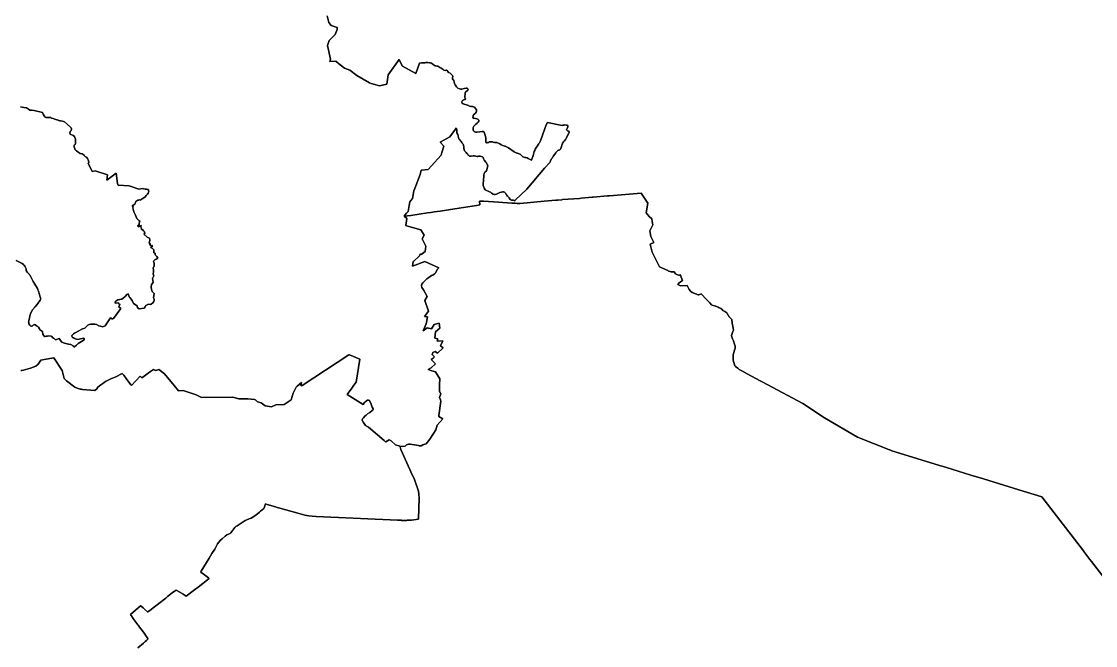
# Model space of a CAD drawing. Header units: inches. Extents: x 130170 to 284068, y 377793 to 804530.
# Drawn here: x 169106 to 184034, y 592796 to 601472 of the extents above; entities that cross this region are included whole.
import ezdxf

# ---------------------------------------------------------------- set-up
doc = ezdxf.new("R2010")
doc.units = ezdxf.units.IN
doc.header["$MEASUREMENT"] = 0
doc.layers.add('muni_il', color=7, linetype='Continuous')

msp = doc.modelspace()

# ---------------------------------------------------------------- linework, layer by layer
at = {"layer": 'muni_il'}
for points in [[(173353, 601550), (173377, 601460), (173410, 601414), (173492, 601390), (173495, 601363), (173468, 601291), (173467, 601289), (173382, 601207), (173361, 601138), (173402, 600947), (173392, 600915), (173473, 600919), (173512, 600889), (173595, 600825), (173634, 600807), (173668, 600793), (173765, 600719), (173944, 600619), (173964, 600608), (174080, 600578), (174185, 600599), (174204, 600731), (174356, 600943), (174399, 600857), (174400, 600857), (174404, 600849), (174586, 600751), (174638, 600891), (174666, 600896), (174670, 600896), (174715, 600897), (174726, 600901), (174756, 600901), (174778, 600899), (174790, 600896), (174803, 600892), (174828, 600872), (174840, 600863), (174854, 600856), (174867, 600854), (174884, 600853), (174896, 600850), (174908, 600840), (174920, 600832), (174932, 600829), (174939, 600821), (174965, 600803), (174978, 600793), (174994, 600789), (175012, 600794), (175026, 600786), (175031, 600777), (175043, 600765), (175062, 600752), (175086, 600730), (175097, 600722), (175100, 600709), (175098, 600693), (175098, 600674), (175106, 600662), (175113, 600658), (175116, 600650), (175118, 600631), (175125, 600611), (175134, 600593), (175153, 600564), (175173, 600546), (175194, 600534), (175212, 600530), (175226, 600532), (175257, 600540), (175285, 600544), (175301, 600545), (175311, 600538), (175313, 600529), (175309, 600519), (175276, 600488), (175273, 600484), (175273, 600482), (175273, 600478), (175271, 600459), (175269, 600437), (175268, 600428), (175266, 600414), (175273, 600405), (175278, 600397), (175278, 600392), (175272, 600388), (175265, 600386), (175252, 600382), (175236, 600372), (175229, 600363), (175226, 600354), (175228, 600344), (175230, 600338), (175247, 600329), (175307, 600311), (175318, 600306), (175326, 600298), (175333, 600294), (175341, 600292), (175348, 600293), (175360, 600292), (175375, 600289), (175390, 600285), (175403, 600279), (175413, 600268), (175423, 600256), (175428, 600242), (175430, 600226), (175427, 600213), (175415, 600199), (175407, 600189), (175387, 600172), (175384, 600160), (175384, 600158), (175382, 600151), (175381, 600147), (175381, 600145), (175381, 600142), (175381, 600138), (175382, 600136), (175383, 600130), (175383, 600129), (175384, 600128), (175387, 600125), (175389, 600123), (175398, 600127), (175417, 600124), (175436, 600118), (175451, 600112), (175465, 600101), (175469, 600094), (175455, 600073), (175440, 600057), (175418, 600038), (175395, 600015), (175388, 600006), (175385, 599996), (175382, 599977), (175382, 599965), (175387, 599954), (175396, 599944), (175405, 599938), (175418, 599933), (175433, 599932), (175477, 599940), (175508, 599944), (175524, 599941), (175538, 599931), (175543, 599920), (175552, 599893), (175559, 599849), (175559, 599811), (175558, 599791), (175563, 599788), (175568, 599787), (175575, 599786), (175578, 599787), (175585, 599788), (175596, 599790), (175610, 599797), (175651, 599797), (175663, 599794), (175681, 599790), (175699, 599788), (175712, 599788), (175753, 599770), (175774, 599758), (175818, 599739), (175829, 599738), (175858, 599727), (175876, 599717), (175953, 599662), (175989, 599642), (175998, 599640), (176009, 599638), (176022, 599632), (176036, 599626), (176047, 599618), (176066, 599600), (176076, 599592), (176089, 599586), (176100, 599582), (176117, 599580), (176133, 599575), (176147, 599569), (176167, 599558), (176186, 599548), (176193, 599544), (176193, 599545), (176216, 599607), (176234, 599666), (176239, 599680), (176248, 599697), (176257, 599712), (176266, 599725), (176269, 599730), (176277, 599744), (176283, 599753), (176291, 599766), (176293, 599769), (176306, 599785), (176319, 599814), (176374, 599971), (176399, 600035), (176415, 600067), (176621, 600026), (176632, 600031), (176633, 600031), (176642, 600032), (176645, 600032), (176649, 600032), (176659, 600033), (176660, 600033), (176676, 600032), (176689, 600030), (176700, 600028), (176701, 600027), (176701, 600027), (176703, 600022), (176702, 600020), (176700, 600011), (176698, 600005), (176697, 599998), (176693, 599992), (176690, 599986), (176685, 599979), (176684, 599977), (176683, 599970), (176682, 599967), (176684, 599960), (176694, 599953), (176710, 599948), (176714, 599947), (176717, 599942), (176718, 599938), (176718, 599937), (176718, 599936), (176718, 599934), (176718, 599933), (176676, 599843), (176672, 599838), (176663, 599826), (176653, 599814), (176651, 599811), (176644, 599803), (176639, 599797), (176626, 599781), (176624, 599778), (176619, 599767), (176616, 599753), (176615, 599749), (176613, 599738), (176612, 599735), (176610, 599730), (176608, 599723), (176605, 599714), (176604, 599712), (176602, 599708), (176599, 599702), (176597, 599697), (176595, 599694), (176590, 599690), (176587, 599688), (176581, 599683), (176570, 599681), (176560, 599679), (176559, 599678), (176552, 599671), (176543, 599661), (176537, 599653), (176533, 599648), (176518, 599627), (176502, 599605), (176498, 599599), (176491, 599588), (176485, 599580), (176481, 599574), (176475, 599564), (176470, 599556), (176466, 599550), (176461, 599539), (176459, 599533), (176457, 599529), (176456, 599519), (176456, 599515), (176377, 599433), (176132, 599140), (175968, 598986), (175961, 598980), (175943, 598987), (175918, 598990), (175899, 598999), (175882, 599022), (175869, 599036), (175865, 599041), (175861, 599045), (175850, 599057), (175844, 599066), (175839, 599082), (175829, 599091), (175819, 599098), (175806, 599102), (175792, 599102), (175777, 599099), (175756, 599093), (175707, 599072), (175691, 599067), (175676, 599067), (175661, 599073), (175639, 599087), (175624, 599098), (175610, 599105), (175552, 599130), (175538, 599156), (175530, 599172), (175527, 599179), (175524, 599195), (175524, 599223), (175526, 599252), (175527, 599269), (175529, 599287), (175530, 599298), (175532, 599323), (175533, 599332), (175534, 599339), (175539, 599358), (175541, 599366), (175548, 599375), (175552, 599382), (175571, 599394), (175588, 599463), (175570, 599508), (175558, 599517), (175540, 599538), (175536, 599542), (175533, 599551), (175527, 599568), (175521, 599582), (175515, 599592), (175480, 599599), (175459, 599599), (175447, 599596), (175438, 599596), (175423, 599600), (175402, 599604), (175392, 599603), (175384, 599603), (175358, 599600), (175347, 599598), (175332, 599599), (175323, 599607), (175316, 599615), (175303, 599631), (175297, 599638), (175285, 599652), (175264, 599676), (175258, 599690), (175255, 599713), (175253, 599726), (175248, 599752), (175243, 599765), (175239, 599770), (175232, 599781), (175226, 599790), (175215, 599804), (175194, 599831), (175187, 599840), (175178, 599858), (175175, 599876), (175174, 599884), (175170, 599903), (175159, 599926), (175158, 599936), (175157, 599939), (175156, 599959), (175154, 599986), (175145, 599988), (175138, 599977), (175060, 599870), (174923, 599792), (174974, 599737), (174948, 599649), (174937, 599613), (174757, 599415), (174659, 599404), (174646, 599347), (174565, 599129), (174564, 599128), (174564, 599127), (174561, 599120), (174561, 599118), (174541, 599009), (174518, 598983), (174503, 598967), (174494, 598915), (174479, 598832), (174457, 598806), (174425, 598765), (174461, 598735), (174450, 598635), (174456, 598633), (174657, 598574), (174703, 598500), (174675, 598450), (174725, 598350), (174719, 598276), (174660, 598231), (174650, 598241), (174633, 598209), (174556, 598136), (174550, 598135), (174543, 598068), (174712, 598135), (174907, 598046), (174886, 598028), (174869, 597995), (174863, 597981), (174855, 597972), (174849, 597966), (174841, 597959), (174824, 597945), (174818, 597943), (174803, 597941), (174769, 597915), (174738, 597893), (174727, 597881), (174712, 597867), (174697, 597853), (174684, 597839), (174671, 597822), (174666, 597808), (174665, 597800), (174665, 597793), (174671, 597775), (174693, 597739), (174745, 597650), (174711, 597594), (174764, 597444), (174708, 597371), (174748, 597367), (174729, 597268), (174691, 597171), (174745, 597213), (174806, 597201), (174841, 597261), (174913, 597279), (174920, 597207), (174862, 597157), (174851, 597068), (174892, 597058), (174885, 597026), (174963, 597032), (174931, 596964), (174968, 596933), (174887, 596860), (174855, 596884), (174823, 596870), (174814, 596843), (174848, 596809), (174826, 596790), (174802, 596774), (174862, 596711), (174801, 596655), (174759, 596635), (174809, 596617), (174860, 596602), (174922, 596506), (174918, 596426), (174918, 596330), (174934, 596296), (174917, 596246), (174929, 596213), (174936, 596192), (174907, 595995), (174907, 595994), (174906, 595994), (174907, 595993), (174907, 595981), (174907, 595980), (174960, 595947), (174883, 595861), (174863, 595797), (174782, 595666), (174729, 595600), (174714, 595594), (174685, 595584), (174663, 595573), (174649, 595573), (174638, 595573), (174633, 595574), (174622, 595578), (174597, 595581), (174508, 595594), (174487, 595597), (174459, 595587), (174450, 595579), (174437, 595568), (174396, 595562), (174366, 595569), (174304, 595587), (174244, 595642), (174218, 595655), (174169, 595626), (174161, 595632), (174145, 595645), (173928, 595833), (173888, 595855), (173879, 595868), (173870, 595882), (173856, 595901), (173849, 595915), (173843, 595926), (173843, 595934), (173845, 595942), (173847, 595947), (173859, 595963), (173879, 595983), (173895, 595998), (173916, 596015), (173949, 596038), (173981, 596063), (173988, 596070), (173992, 596078), (173993, 596088), (173982, 596108), (173964, 596151), (173942, 596203), (173928, 596206), (173914, 596205), (173899, 596197), (173867, 596172), (173854, 596149), (173634, 596285), (173697, 596374), (173727, 596414), (173759, 596458), (173808, 596776), (173667, 596836), (173657, 596837), (173008, 596412), (173000, 596407), (172999, 596407), (172991, 596410), (172989, 596411), (172999, 596453), (172936, 596401), (172925, 596390), (172921, 596380), (172883, 596305), (172853, 596212), (172812, 596184), (172756, 596149), (172641, 596141), (172580, 596114), (172494, 596129), (172436, 596168), (172387, 596185), (172365, 596207), (172344, 596215), (172251, 596225), (172128, 596226), (172043, 596248), (171610, 596244), (171532, 596283), (171354, 596344), (171288, 596337), (171230, 596410), (171092, 596572), (171013, 596632), (170985, 596624), (170968, 596621), (170940, 596633), (170901, 596605), (170867, 596583), (170810, 596541), (170777, 596520), (170757, 596539), (170637, 596409), (170627, 596422), (170562, 596507), (170528, 596553), (170507, 596579), (170406, 596529), (170359, 596508), (170273, 596465), (170237, 596438), (170223, 596432), (170207, 596421), (170185, 596404), (170169, 596386), (170151, 596367), (170125, 596341), (169954, 596356), (169938, 596359), (169920, 596360), (169879, 596376), (169846, 596387), (169733, 596478), (169729, 596482), (169701, 596509), (169671, 596620), (169557, 596794), (169420, 596775), (169376, 596762), (169338, 596707), (169303, 596681), (169230, 596652), (169132, 596626), (169109, 596621), (169099, 596618)], [(184482, 593312), (183980, 593964), (183957, 593994), (183874, 594101), (183866, 594111), (183286, 594864), (182967, 594961), (182478, 595112), (182301, 595166), (182038, 595247), (181904, 595288), (181878, 595296), (181853, 595303), (181201, 595504), (181184, 595511), (181174, 595515), (181173, 595515), (181173, 595516), (180724, 595694), (180265, 595964), (179968, 596159), (179401, 596462), (179371, 596478), (179193, 596573), (179117, 596613), (179081, 596632), (179063, 596651), (179063, 596653), (179032, 596676), (179023, 596686), (178999, 596764), (178998, 596783), (178997, 596816), (178999, 596836), (179017, 596903), (179022, 596915), (179024, 596928), (179025, 596936), (179025, 596946), (179025, 596959), (179023, 596974), (179018, 596986), (179001, 597031), (178990, 597060), (178975, 597100), (178975, 597108), (178978, 597118), (178984, 597136), (178994, 597161), (179002, 597182), (178996, 597210), (178986, 597278), (178977, 597329), (178975, 597334), (178962, 597349), (178955, 597354), (178947, 597361), (178939, 597371), (178932, 597384), (178926, 597396), (178919, 597406), (178914, 597414), (178909, 597421), (178881, 597439), (178864, 597448), (178856, 597456), (178843, 597467), (178838, 597471), (178826, 597481), (178818, 597486), (178804, 597493), (178790, 597500), (178767, 597510), (178757, 597513), (178754, 597515), (178738, 597517), (178705, 597529), (178697, 597534), (178672, 597560), (178636, 597598), (178632, 597602), (178610, 597625), (178572, 597665), (178571, 597666), (178553, 597686), (178519, 597672), (178513, 597670), (178426, 597706), (178403, 597721), (178385, 597747), (178360, 597803), (178264, 597797), (178231, 597814), (178241, 597835), (178267, 597853), (178293, 597870), (178283, 597893), (178263, 597954), (178245, 597941), (178195, 597964), (178176, 597991), (178158, 597993), (178132, 597992), (178124, 597994), (178101, 598002), (178090, 598008), (178014, 598042), (178014, 598042), (177976, 598059), (177870, 598265), (177846, 598376), (177895, 598401), (177855, 598485), (177838, 598563), (177880, 598646), (177873, 598692), (177868, 598730), (177831, 598760), (177788, 598814), (177812, 598947), (177720, 599085), (177279, 599049), (177249, 599047), (177054, 599031), (177037, 599029), (176883, 599015), (176864, 599013), (176627, 598995), (176616, 598994), (176561, 598989), (176533, 598987), (176373, 598972), (176038, 598943), (176031, 598942), (176029, 598942), (176006, 598941), (175997, 598940), (175966, 598946), (175922, 598948), (175736, 598960), (175528, 598973), (175510, 598974), (175474, 598976), (175476, 598925), (175430, 598913), (175130, 598868), (174923, 598836), (174841, 598824), (174797, 598818), (174751, 598811), (174519, 598777), (174425, 598765), (174457, 598806), (174479, 598832), (174494, 598915), (174503, 598967), (174518, 598983), (174541, 599009), (174561, 599118), (174561, 599120), (174564, 599127), (174564, 599128), (174565, 599129), (174646, 599347), (174659, 599404), (174757, 599415), (174937, 599613), (174948, 599649), (174974, 599737), (174923, 599792), (175060, 599870), (175138, 599977), (175145, 599988), (175154, 599986), (175156, 599959), (175157, 599939), (175158, 599936), (175159, 599926), (175170, 599903), (175174, 599884), (175175, 599876), (175178, 599858), (175187, 599840), (175194, 599831), (175215, 599804), (175226, 599790), (175232, 599781), (175239, 599770), (175243, 599765), (175248, 599752), (175253, 599726), (175255, 599713), (175258, 599690), (175264, 599676), (175285, 599652), (175297, 599638), (175303, 599631), (175316, 599615), (175323, 599607), (175332, 599599), (175347, 599598), (175358, 599600), (175384, 599603), (175392, 599603), (175402, 599604), (175423, 599600), (175438, 599596), (175447, 599596), (175459, 599599), (175480, 599599), (175515, 599592), (175521, 599582), (175527, 599568), (175533, 599551), (175536, 599542), (175540, 599538), (175558, 599517), (175570, 599508), (175588, 599463), (175571, 599394), (175552, 599382), (175548, 599375), (175541, 599366), (175539, 599358), (175534, 599339), (175533, 599332), (175532, 599323), (175530, 599298), (175529, 599287), (175527, 599269), (175526, 599252), (175524, 599223), (175524, 599195), (175527, 599179), (175530, 599172), (175538, 599156), (175552, 599130), (175610, 599105), (175624, 599098), (175639, 599087), (175661, 599073), (175676, 599067), (175691, 599067), (175707, 599072), (175756, 599093), (175777, 599099), (175792, 599102), (175806, 599102), (175819, 599098), (175829, 599091), (175839, 599082), (175844, 599066), (175850, 599057), (175861, 599045), (175865, 599041), (175869, 599036), (175882, 599022), (175899, 598999), (175918, 598990), (175943, 598987), (175961, 598980), (175968, 598986), (176132, 599140), (176377, 599433), (176456, 599515), (176456, 599519), (176457, 599529), (176459, 599533), (176461, 599539), (176466, 599550), (176470, 599556), (176475, 599564), (176481, 599574), (176485, 599580), (176491, 599588), (176498, 599599), (176502, 599605), (176518, 599627), (176533, 599648), (176537, 599653), (176543, 599661), (176552, 599671), (176559, 599678), (176560, 599679), (176570, 599681), (176581, 599683), (176587, 599688), (176590, 599690), (176595, 599694), (176597, 599697), (176599, 599702), (176602, 599708), (176604, 599712), (176605, 599714), (176608, 599723), (176610, 599730), (176612, 599735), (176613, 599738), (176615, 599749), (176616, 599753), (176619, 599767), (176624, 599778), (176626, 599781), (176639, 599797), (176644, 599803), (176651, 599811), (176653, 599814), (176663, 599826), (176672, 599838), (176676, 599843), (176718, 599933), (176718, 599934), (176718, 599936), (176718, 599937), (176718, 599938), (176717, 599942), (176714, 599947), (176710, 599948), (176694, 599953), (176684, 599960), (176682, 599967), (176683, 599970), (176684, 599977), (176685, 599979), (176690, 599986), (176693, 599992), (176697, 599998), (176698, 600005), (176700, 600011), (176702, 600020), (176703, 600022), (176701, 600027), (176701, 600027), (176700, 600028), (176689, 600030), (176676, 600032), (176660, 600033), (176659, 600033), (176649, 600032), (176645, 600032), (176642, 600032), (176633, 600031), (176632, 600031), (176621, 600026), (176415, 600067), (176399, 600035), (176374, 599971), (176319, 599814), (176306, 599785), (176293, 599769), (176291, 599766), (176283, 599753), (176277, 599744), (176269, 599730), (176266, 599725), (176257, 599712), (176248, 599697), (176239, 599680), (176234, 599666), (176216, 599607), (176193, 599545), (176193, 599544), (176186, 599548), (176167, 599558), (176147, 599569), (176133, 599575), (176117, 599580), (176100, 599582), (176089, 599586), (176076, 599592), (176066, 599600), (176047, 599618), (176036, 599626), (176022, 599632), (176009, 599638), (175998, 599640), (175989, 599642), (175953, 599662), (175876, 599717), (175858, 599727), (175829, 599738), (175818, 599739), (175774, 599758), (175753, 599770), (175712, 599788), (175699, 599788), (175681, 599790), (175663, 599794), (175651, 599797), (175610, 599797), (175596, 599790), (175585, 599788), (175578, 599787), (175575, 599786), (175568, 599787), (175563, 599788), (175558, 599791), (175559, 599811), (175559, 599849), (175552, 599893), (175543, 599920), (175538, 599931), (175524, 599941), (175508, 599944), (175477, 599940), (175433, 599932), (175418, 599933), (175405, 599938), (175396, 599944), (175387, 599954), (175382, 599965), (175382, 599977), (175385, 599996), (175388, 600006), (175395, 600015), (175418, 600038), (175440, 600057), (175455, 600073), (175469, 600094), (175465, 600101), (175451, 600112), (175436, 600118), (175417, 600124), (175398, 600127), (175389, 600123), (175387, 600125), (175384, 600128), (175383, 600129), (175383, 600130), (175382, 600136), (175381, 600138), (175381, 600142), (175381, 600145), (175381, 600147), (175382, 600151), (175384, 600158), (175384, 600160), (175387, 600172), (175407, 600189), (175415, 600199), (175427, 600213), (175430, 600226), (175428, 600242), (175423, 600256), (175413, 600268), (175403, 600279), (175390, 600285), (175375, 600289), (175360, 600292), (175348, 600293), (175341, 600292), (175333, 600294), (175326, 600298), (175318, 600306), (175307, 600311), (175247, 600329), (175230, 600338), (175228, 600344), (175226, 600354), (175229, 600363), (175236, 600372), (175252, 600382), (175265, 600386), (175272, 600388), (175278, 600392), (175278, 600397), (175273, 600405), (175266, 600414), (175268, 600428), (175269, 600437), (175271, 600459), (175273, 600478), (175273, 600482), (175273, 600484), (175276, 600488), (175309, 600519), (175313, 600529), (175311, 600538), (175301, 600545), (175285, 600544), (175257, 600540), (175226, 600532), (175212, 600530), (175194, 600534), (175173, 600546), (175153, 600564), (175134, 600593), (175125, 600611), (175118, 600631), (175116, 600650), (175113, 600658), (175106, 600662), (175098, 600674), (175098, 600693), (175100, 600709), (175097, 600722), (175086, 600730), (175062, 600752), (175043, 600765), (175031, 600777), (175026, 600786), (175012, 600794), (174994, 600789), (174978, 600793), (174965, 600803), (174939, 600821), (174932, 600829), (174920, 600832), (174908, 600840), (174896, 600850), (174884, 600853), (174867, 600854), (174854, 600856), (174840, 600863), (174828, 600872), (174803, 600892), (174790, 600896), (174778, 600899), (174756, 600901), (174726, 600901), (174715, 600897), (174670, 600896), (174666, 600896), (174638, 600891), (174586, 600751), (174404, 600849), (174400, 600857), (174399, 600857), (174356, 600943), (174204, 600731), (174185, 600599), (174080, 600578), (173964, 600608), (173944, 600619), (173765, 600719), (173668, 600793), (173634, 600807), (173595, 600825), (173512, 600889), (173473, 600919), (173392, 600915), (173402, 600947), (173361, 601138), (173382, 601207), (173467, 601289), (173468, 601291), (173495, 601363), (173492, 601390), (173410, 601414), (173377, 601460), (173353, 601550)], [(169094, 600287), (169114, 600283), (169139, 600276), (169174, 600271), (169202, 600252), (169224, 600237), (169243, 600237), (169282, 600236), (169396, 600206), (169401, 600195), (169408, 600182), (169422, 600159), (169431, 600145), (169437, 600142), (169444, 600138), (169462, 600137), (169470, 600136), (169491, 600138), (169513, 600135), (169525, 600130), (169544, 600122), (169568, 600113), (169597, 600105), (169601, 600103), (169640, 600093), (169647, 600091), (169675, 600085), (169704, 600076), (169783, 600007), (169796, 599994), (169800, 599981), (169801, 599972), (169798, 599962), (169794, 599956), (169789, 599949), (169784, 599941), (169783, 599938), (169777, 599925), (169778, 599914), (169783, 599904), (169825, 599886), (169842, 599875), (169849, 599860), (169855, 599835), (169858, 599794), (169856, 599773), (169852, 599764), (169843, 599756), (169836, 599750), (169835, 599743), (169845, 599703), (169853, 599687), (169855, 599686), (169872, 599672), (169893, 599655), (169922, 599639), (169947, 599630), (169964, 599621), (169976, 599612), (169983, 599604), (169992, 599595), (170009, 599584), (170023, 599567), (170032, 599549), (170042, 599516), (170043, 599505), (170031, 599502), (170088, 599386), (170130, 599398), (170303, 599339), (170294, 599267), (170422, 599363), (170441, 599219), (170449, 599196), (170603, 599186), (170736, 599141), (170790, 599151), (170802, 599145), (170826, 599142), (170830, 599142), (170843, 599142), (170856, 599137), (170869, 599134), (170873, 599124), (170874, 599104), (170868, 599083), (170859, 599070), (170841, 599055), (170824, 599036), (170808, 599021), (170783, 599006), (170757, 598989), (170748, 598997), (170739, 598989), (170725, 598990), (170696, 598969), (170683, 598934), (170645, 598911), (170660, 598900), (170652, 598883), (170667, 598825), (170676, 598807), (170690, 598780), (170700, 598757), (170709, 598732), (170727, 598716), (170739, 598704), (170749, 598696), (170747, 598683), (170743, 598666), (170743, 598654), (170742, 598646), (170720, 598632), (170731, 598616), (170767, 598638), (170766, 598621), (170767, 598603), (170772, 598589), (170774, 598580), (170794, 598576), (170804, 598562), (170816, 598547), (170818, 598525), (170808, 598516), (170853, 598473), (170884, 598458), (170892, 598432), (170880, 598392), (170900, 598383), (170886, 598372), (170914, 598355), (170923, 598358), (170928, 598348), (170904, 598336), (170909, 598327), (170923, 598320), (170931, 598311), (170946, 598296), (170947, 598254), (170966, 598251), (170963, 598229), (170989, 598206), (171001, 598181), (170977, 598168), (170958, 598158), (170946, 598145), (170942, 598133), (170948, 598112), (170952, 598073), (170937, 598043), (170935, 598035), (170940, 598023), (170939, 597998), (170935, 597959), (170944, 597934), (170929, 597900), (170936, 597841), (170913, 597815), (170907, 597787), (170907, 597773), (170911, 597752), (170916, 597734), (170922, 597720), (170931, 597709), (170949, 597692), (170942, 597632), (170944, 597621), (170948, 597610), (170948, 597597), (170945, 597579), (170931, 597559), (170906, 597543), (170903, 597541), (170895, 597537), (170894, 597536), (170870, 597544), (170832, 597522), (170823, 597506), (170809, 597488), (170743, 597479), (170719, 597491), (170713, 597520), (170663, 597551), (170642, 597594), (170612, 597633), (170604, 597646), (170597, 597659), (170589, 597684), (170568, 597677), (170553, 597654), (170543, 597642), (170499, 597613), (170472, 597607), (170445, 597600), (170419, 597582), (170409, 597576), (170410, 597558), (170452, 597562), (170459, 597547), (170473, 597537), (170459, 597507), (170486, 597482), (170383, 597341), (170374, 597338), (170366, 597339), (170344, 597351), (170267, 597242), (170237, 597229), (170202, 597236), (170182, 597239), (170147, 597257), (170125, 597263), (170113, 597263), (170102, 597262), (170068, 597266), (170045, 597257), (170028, 597250), (169988, 597210), (169955, 597200), (169944, 597193), (169910, 597175), (169842, 597137), (169829, 597130), (169806, 597107), (169804, 597099), (169806, 597097), (169810, 597090), (169816, 597079), (169826, 597074), (169830, 597072), (169844, 597065), (169869, 597056), (169896, 597053), (169907, 597056), (169966, 597071), (169976, 597065), (169978, 597060), (169979, 597048), (169975, 597044), (169941, 597021), (169894, 596994), (169871, 596971), (169844, 596951), (169837, 596951), (169826, 596959), (169822, 596965), (169792, 596979), (169760, 596988), (169705, 596999), (169665, 597015), (169648, 597038), (169630, 597064), (169579, 597048), (169554, 597067), (169550, 597069), (169537, 597080), (169529, 597094), (169520, 597098), (169487, 597101), (169469, 597099), (169456, 597097), (169447, 597095), (169437, 597093), (169427, 597093), (169420, 597098), (169404, 597123), (169398, 597162), (169368, 597181), (169363, 597184), (169356, 597201), (169341, 597221), (169332, 597230), (169313, 597241), (169296, 597254), (169287, 597258), (169276, 597256), (169268, 597249), (169258, 597243), (169252, 597237), (169247, 597234), (169241, 597232), (169236, 597235), (169231, 597240), (169222, 597249), (169210, 597268), (169206, 597286), (169204, 597293), (169207, 597308), (169217, 597350), (169221, 597370), (169223, 597379), (169234, 597422), (169260, 597465), (169296, 597506), (169320, 597533), (169334, 597550), (169365, 597599), (169375, 597616), (169370, 597627), (169355, 597670), (169354, 597677), (169342, 597722), (169334, 597740), (169331, 597747), (169327, 597759), (169290, 597819), (169270, 597856), (169251, 597894), (169227, 597942), (169219, 597952), (169214, 597958), (169187, 597986), (169173, 598011), (169169, 598031), (169163, 598052), (169154, 598072), (169143, 598085), (169134, 598092), (169117, 598107), (169030, 598149)], [(169030, 598149), (169117, 598107), (169134, 598092), (169143, 598085), (169154, 598072), (169163, 598052), (169169, 598031), (169173, 598011), (169187, 597986), (169214, 597958), (169219, 597952), (169227, 597942), (169251, 597894), (169270, 597856), (169290, 597819), (169327, 597759), (169331, 597747), (169334, 597740), (169342, 597722), (169354, 597677), (169355, 597670), (169370, 597627), (169375, 597616), (169365, 597599), (169334, 597550), (169320, 597533), (169296, 597506), (169260, 597465), (169234, 597422), (169223, 597379), (169221, 597370), (169217, 597350), (169207, 597308), (169204, 597293), (169206, 597286), (169210, 597268), (169222, 597249), (169231, 597240), (169236, 597235), (169241, 597232), (169247, 597234), (169252, 597237), (169258, 597243), (169268, 597249), (169276, 597256), (169287, 597258), (169296, 597254), (169313, 597241), (169332, 597230), (169341, 597221), (169356, 597201), (169363, 597184), (169368, 597181), (169398, 597162), (169404, 597123), (169420, 597098), (169427, 597093), (169437, 597093), (169447, 597095), (169456, 597097), (169469, 597099), (169487, 597101), (169520, 597098), (169529, 597094), (169537, 597080), (169550, 597069), (169554, 597067), (169579, 597048), (169630, 597064), (169648, 597038), (169665, 597015), (169705, 596999), (169760, 596988), (169792, 596979), (169822, 596965), (169826, 596959), (169837, 596951), (169844, 596951), (169871, 596971), (169894, 596994), (169941, 597021), (169975, 597044), (169979, 597048), (169978, 597060), (169976, 597065), (169966, 597071), (169907, 597056), (169896, 597053), (169869, 597056), (169844, 597065), (169830, 597072), (169826, 597074), (169816, 597079), (169810, 597090), (169806, 597097), (169804, 597099), (169806, 597107), (169829, 597130), (169842, 597137), (169910, 597175), (169944, 597193), (169955, 597200), (169988, 597210), (170028, 597250), (170045, 597257), (170068, 597266), (170102, 597262), (170113, 597263), (170125, 597263), (170147, 597257), (170182, 597239), (170202, 597236), (170237, 597229), (170267, 597242), (170344, 597351), (170366, 597339), (170374, 597338), (170383, 597341), (170486, 597482), (170459, 597507), (170473, 597537), (170459, 597547), (170452, 597562), (170410, 597558), (170409, 597576), (170419, 597582), (170445, 597600), (170472, 597607), (170499, 597613), (170543, 597642), (170553, 597654), (170568, 597677), (170589, 597684), (170597, 597659), (170604, 597646), (170612, 597633), (170642, 597594), (170663, 597551), (170713, 597520), (170719, 597491), (170743, 597479), (170809, 597488), (170823, 597506), (170832, 597522), (170870, 597544), (170894, 597536), (170895, 597537), (170903, 597541), (170906, 597543), (170931, 597559), (170945, 597579), (170948, 597597), (170948, 597610), (170944, 597621), (170942, 597632), (170949, 597692), (170931, 597709), (170922, 597720), (170916, 597734), (170911, 597752), (170907, 597773), (170907, 597787), (170913, 597815), (170936, 597841), (170929, 597900), (170944, 597934), (170935, 597959), (170939, 597998), (170940, 598023), (170935, 598035), (170937, 598043), (170952, 598073), (170948, 598112), (170942, 598133), (170946, 598145), (170958, 598158), (170977, 598168), (171001, 598181), (170989, 598206), (170963, 598229), (170966, 598251), (170947, 598254), (170946, 598296), (170931, 598311), (170923, 598320), (170909, 598327), (170904, 598336), (170928, 598348), (170923, 598358), (170914, 598355), (170886, 598372), (170900, 598383), (170880, 598392), (170892, 598432), (170884, 598458), (170853, 598473), (170808, 598516), (170818, 598525), (170816, 598547), (170804, 598562), (170794, 598576), (170774, 598580), (170772, 598589), (170767, 598603), (170766, 598621), (170767, 598638), (170731, 598616), (170720, 598632), (170742, 598646), (170743, 598654), (170743, 598666), (170747, 598683), (170749, 598696), (170739, 598704), (170727, 598716), (170709, 598732), (170700, 598757), (170690, 598780), (170676, 598807), (170667, 598825), (170652, 598883), (170660, 598900), (170645, 598911), (170683, 598934), (170696, 598969), (170725, 598990), (170739, 598989), (170748, 598997), (170757, 598989), (170783, 599006), (170808, 599021), (170824, 599036), (170841, 599055), (170859, 599070), (170868, 599083), (170874, 599104), (170873, 599124), (170869, 599134), (170856, 599137), (170843, 599142), (170830, 599142), (170826, 599142), (170802, 599145), (170790, 599151), (170736, 599141), (170603, 599186), (170449, 599196), (170441, 599219), (170422, 599363), (170294, 599267), (170303, 599339), (170130, 599398), (170088, 599386), (170031, 599502), (170043, 599505), (170042, 599516), (170032, 599549), (170023, 599567), (170009, 599584), (169992, 599595), (169983, 599604), (169976, 599612), (169964, 599621), (169947, 599630), (169922, 599639), (169893, 599655), (169872, 599672), (169855, 599686), (169853, 599687), (169845, 599703), (169835, 599743), (169836, 599750), (169843, 599756), (169852, 599764), (169856, 599773), (169858, 599794), (169855, 599835), (169849, 599860), (169842, 599875), (169825, 599886), (169783, 599904), (169778, 599914), (169777, 599925), (169783, 599938), (169784, 599941), (169789, 599949), (169794, 599956), (169798, 599962), (169801, 599972), (169800, 599981), (169796, 599994), (169783, 600007), (169704, 600076), (169675, 600085), (169647, 600091), (169640, 600093), (169601, 600103), (169597, 600105), (169568, 600113), (169544, 600122), (169525, 600130), (169513, 600135), (169491, 600138), (169470, 600136), (169462, 600137), (169444, 600138), (169437, 600142), (169431, 600145), (169422, 600159), (169408, 600182), (169401, 600195), (169396, 600206), (169282, 600236), (169243, 600237), (169224, 600237), (169202, 600252), (169174, 600271), (169139, 600276), (169114, 600283), (169094, 600287)], [(170721, 592764), (170800, 592830), (170815, 592842), (170825, 592851), (170844, 592868), (170867, 592889), (170862, 592896), (170829, 592942), (170814, 592962), (170784, 593003), (170770, 593022), (170747, 593053), (170731, 593074), (170723, 593085), (170669, 593158), (170650, 593184), (170648, 593187), (170644, 593193), (170621, 593229), (170761, 593350), (170770, 593344), (170797, 593319), (170816, 593301), (170858, 593263), (170861, 593263), (170863, 593265), (170875, 593273), (170909, 593298), (170937, 593318), (170975, 593346), (171051, 593406), (171075, 593425), (171110, 593454), (171136, 593476), (171175, 593508), (171205, 593531), (171226, 593545), (171257, 593564), (171337, 593520), (171350, 593512), (171353, 593511), (171395, 593480), (171511, 593571), (171561, 593609), (171714, 593728), (171706, 593735), (171651, 593777), (171599, 593818), (171605, 593828), (171714, 594009), (171715, 594012), (171753, 594074), (171791, 594138), (171831, 594208), (171867, 594255), (171893, 594280), (171937, 594316), (171961, 594334), (171983, 594344), (172006, 594355), (172015, 594365), (172071, 594438), (172083, 594451), (172104, 594462), (172159, 594498), (172217, 594533), (172236, 594545), (172247, 594549), (172262, 594555), (172265, 594556), (172284, 594561), (172297, 594567), (172361, 594610), (172413, 594649), (172419, 594654), (172430, 594664), (172473, 594702), (172480, 594711), (172496, 594764), (172520, 594757), (172637, 594723), (172659, 594717), (172696, 594706), (172947, 594635), (173044, 594608), (173100, 594599), (173148, 594595), (173202, 594592), (174334, 594541), (174336, 594540), (174339, 594540), (174342, 594540), (174344, 594539), (174347, 594539), (174350, 594539), (174352, 594539), (174355, 594539), (174358, 594538), (174360, 594538), (174363, 594538), (174366, 594538), (174368, 594538), (174371, 594537), (174374, 594537), (174376, 594537), (174379, 594537), (174382, 594537), (174384, 594537), (174387, 594537), (174390, 594536), (174392, 594536), (174395, 594536), (174398, 594536), (174400, 594536), (174403, 594536), (174406, 594536), (174408, 594536), (174411, 594536), (174414, 594536), (174416, 594536), (174419, 594536), (174422, 594536), (174424, 594536), (174427, 594536), (174430, 594536), (174432, 594536), (174435, 594536), (174438, 594536), (174440, 594536), (174443, 594536), (174446, 594536), (174448, 594536), (174451, 594536), (174454, 594536), (174456, 594536), (174459, 594536), (174462, 594536), (174464, 594536), (174467, 594537), (174470, 594537), (174472, 594537), (174475, 594537), (174478, 594537), (174480, 594537), (174483, 594537), (174486, 594538), (174488, 594538), (174491, 594538), (174494, 594538), (174496, 594538), (174499, 594539), (174502, 594539), (174504, 594539), (174507, 594539), (174510, 594539), (174512, 594540), (174515, 594540), (174518, 594540), (174520, 594540), (174523, 594541), (174526, 594541), (174625, 594555), (174625, 594556), (174634, 594844), (174630, 594900), (174622, 594944), (174569, 595104), (174517, 595213), (174503, 595243), (174438, 595387), (174401, 595472), (174380, 595520), (174370, 595558), (174366, 595569), (174396, 595562), (174437, 595568), (174450, 595579), (174459, 595587), (174487, 595597), (174508, 595594), (174597, 595581), (174622, 595578), (174633, 595574), (174638, 595573), (174649, 595573), (174663, 595573), (174685, 595584), (174714, 595594), (174729, 595600), (174782, 595666), (174863, 595797), (174883, 595861), (174960, 595947), (174907, 595980), (174907, 595981), (174907, 595993), (174906, 595994), (174907, 595994), (174907, 595995), (174936, 596192), (174929, 596213), (174917, 596246), (174934, 596296), (174918, 596330), (174918, 596426), (174922, 596506), (174860, 596602), (174809, 596617), (174759, 596635), (174801, 596655), (174862, 596711), (174802, 596774), (174826, 596790), (174848, 596809), (174814, 596843), (174823, 596870), (174855, 596884), (174887, 596860), (174968, 596933), (174931, 596964), (174963, 597032), (174885, 597026), (174892, 597058), (174851, 597068), (174862, 597157), (174920, 597207), (174913, 597279), (174841, 597261), (174806, 597201), (174745, 597213), (174691, 597171), (174729, 597268), (174748, 597367), (174708, 597371), (174764, 597444), (174711, 597594), (174745, 597650), (174693, 597739), (174671, 597775), (174665, 597793), (174665, 597800), (174666, 597808), (174671, 597822), (174684, 597839), (174697, 597853), (174712, 597867), (174727, 597881), (174738, 597893), (174769, 597915), (174803, 597941), (174818, 597943), (174824, 597945), (174841, 597959), (174849, 597966), (174855, 597972), (174863, 597981), (174869, 597995), (174886, 598028), (174907, 598046), (174712, 598135), (174543, 598068), (174550, 598135), (174556, 598136), (174633, 598209), (174650, 598241), (174660, 598231), (174719, 598276), (174725, 598350), (174675, 598450), (174703, 598500), (174657, 598574), (174456, 598633), (174450, 598635), (174461, 598735), (174425, 598765), (174519, 598777), (174751, 598811), (174797, 598818), (174841, 598824), (174923, 598836), (175130, 598868), (175430, 598913), (175476, 598925), (175474, 598976), (175510, 598974), (175528, 598973), (175736, 598960), (175922, 598948), (175966, 598946), (175997, 598940), (176006, 598941), (176029, 598942), (176031, 598942), (176038, 598943), (176373, 598972), (176533, 598987), (176561, 598989), (176616, 598994), (176627, 598995), (176864, 599013), (176883, 599015), (177037, 599029), (177054, 599031), (177249, 599047), (177279, 599049), (177720, 599085), (177812, 598947), (177788, 598814), (177831, 598760), (177868, 598730), (177873, 598692), (177880, 598646), (177838, 598563), (177855, 598485), (177895, 598401), (177846, 598376), (177870, 598265), (177976, 598059), (178014, 598042), (178014, 598042), (178090, 598008), (178101, 598002), (178124, 597994), (178132, 597992), (178158, 597993), (178176, 597991), (178195, 597964), (178245, 597941), (178263, 597954), (178283, 597893), (178293, 597870), (178267, 597853), (178241, 597835), (178231, 597814), (178264, 597797), (178360, 597803), (178385, 597747), (178403, 597721), (178426, 597706), (178513, 597670), (178519, 597672), (178553, 597686), (178571, 597666), (178572, 597665), (178610, 597625), (178632, 597602), (178636, 597598), (178672, 597560), (178697, 597534), (178705, 597529), (178738, 597517), (178754, 597515), (178757, 597513), (178767, 597510), (178790, 597500), (178804, 597493), (178818, 597486), (178826, 597481), (178838, 597471), (178843, 597467), (178856, 597456), (178864, 597448), (178881, 597439), (178909, 597421), (178914, 597414), (178919, 597406), (178926, 597396), (178932, 597384), (178939, 597371), (178947, 597361), (178955, 597354), (178962, 597349), (178975, 597334), (178977, 597329), (178986, 597278), (178996, 597210), (179002, 597182), (178994, 597161), (178984, 597136), (178978, 597118), (178975, 597108), (178975, 597100), (178990, 597060), (179001, 597031), (179018, 596986), (179023, 596974), (179025, 596959), (179025, 596946), (179025, 596936), (179024, 596928), (179022, 596915), (179017, 596903), (178999, 596836), (178997, 596816), (178998, 596783), (178999, 596764), (179023, 596686), (179032, 596676), (179063, 596653), (179063, 596651), (179081, 596632), (179117, 596613), (179193, 596573), (179371, 596478), (179401, 596462), (179968, 596159), (180265, 595964), (180724, 595694), (181173, 595516), (181173, 595515), (181174, 595515), (181184, 595511), (181201, 595504), (181853, 595303), (181878, 595296), (181904, 595288), (182038, 595247), (182301, 595166), (182478, 595112), (182967, 594961), (183286, 594864), (183866, 594111), (183874, 594101), (183957, 593994), (183980, 593964), (184482, 593312)], [(169099, 596618), (169109, 596621), (169132, 596626), (169230, 596652), (169303, 596681), (169338, 596707), (169376, 596762), (169420, 596775), (169557, 596794), (169671, 596620), (169701, 596509), (169729, 596482), (169733, 596478), (169846, 596387), (169879, 596376), (169920, 596360), (169938, 596359), (169954, 596356), (170125, 596341), (170151, 596367), (170169, 596386), (170185, 596404), (170207, 596421), (170223, 596432), (170237, 596438), (170273, 596465), (170359, 596508), (170406, 596529), (170507, 596579), (170528, 596553), (170562, 596507), (170627, 596422), (170637, 596409), (170757, 596539), (170777, 596520), (170810, 596541), (170867, 596583), (170901, 596605), (170940, 596633), (170968, 596621), (170985, 596624), (171013, 596632), (171092, 596572), (171230, 596410), (171288, 596337), (171354, 596344), (171532, 596283), (171610, 596244), (172043, 596248), (172128, 596226), (172251, 596225), (172344, 596215), (172365, 596207), (172387, 596185), (172436, 596168), (172494, 596129), (172580, 596114), (172641, 596141), (172756, 596149), (172812, 596184), (172853, 596212), (172883, 596305), (172921, 596380), (172925, 596390), (172936, 596401), (172999, 596453), (172989, 596411), (172991, 596410), (172999, 596407), (173000, 596407), (173008, 596412), (173657, 596837), (173667, 596836), (173808, 596776), (173759, 596458), (173727, 596414), (173697, 596374), (173634, 596285), (173854, 596149), (173867, 596172), (173899, 596197), (173914, 596205), (173928, 596206), (173942, 596203), (173964, 596151), (173982, 596108), (173993, 596088), (173992, 596078), (173988, 596070), (173981, 596063), (173949, 596038), (173916, 596015), (173895, 595998), (173879, 595983), (173859, 595963), (173847, 595947), (173845, 595942), (173843, 595934), (173843, 595926), (173849, 595915), (173856, 595901), (173870, 595882), (173879, 595868), (173888, 595855), (173928, 595833), (174145, 595645), (174161, 595632), (174169, 595626), (174218, 595655), (174244, 595642), (174304, 595587), (174366, 595569), (174370, 595558), (174380, 595520), (174401, 595472), (174438, 595387), (174503, 595243), (174517, 595213), (174569, 595104), (174622, 594944), (174630, 594900), (174634, 594844), (174625, 594556), (174625, 594555), (174526, 594541), (174523, 594541), (174520, 594540), (174518, 594540), (174515, 594540), (174512, 594540), (174510, 594539), (174507, 594539), (174504, 594539), (174502, 594539), (174499, 594539), (174496, 594538), (174494, 594538), (174491, 594538), (174488, 594538), (174486, 594538), (174483, 594537), (174480, 594537), (174478, 594537), (174475, 594537), (174472, 594537), (174470, 594537), (174467, 594537), (174464, 594536), (174462, 594536), (174459, 594536), (174456, 594536), (174454, 594536), (174451, 594536), (174448, 594536), (174446, 594536), (174443, 594536), (174440, 594536), (174438, 594536), (174435, 594536), (174432, 594536), (174430, 594536), (174427, 594536), (174424, 594536), (174422, 594536), (174419, 594536), (174416, 594536), (174414, 594536), (174411, 594536), (174408, 594536), (174406, 594536), (174403, 594536), (174400, 594536), (174398, 594536), (174395, 594536), (174392, 594536), (174390, 594536), (174387, 594537), (174384, 594537), (174382, 594537), (174379, 594537), (174376, 594537), (174374, 594537), (174371, 594537), (174368, 594538), (174366, 594538), (174363, 594538), (174360, 594538), (174358, 594538), (174355, 594539), (174352, 594539), (174350, 594539), (174347, 594539), (174344, 594539), (174342, 594540), (174339, 594540), (174336, 594540), (174334, 594541), (173202, 594592), (173148, 594595), (173100, 594599), (173044, 594608), (172947, 594635), (172696, 594706), (172659, 594717), (172637, 594723), (172520, 594757), (172496, 594764), (172480, 594711), (172473, 594702), (172430, 594664), (172419, 594654), (172413, 594649), (172361, 594610), (172297, 594567), (172284, 594561), (172265, 594556), (172262, 594555), (172247, 594549), (172236, 594545), (172217, 594533), (172159, 594498), (172104, 594462), (172083, 594451), (172071, 594438), (172015, 594365), (172006, 594355), (171983, 594344), (171961, 594334), (171937, 594316), (171893, 594280), (171867, 594255), (171831, 594208), (171791, 594138), (171753, 594074), (171715, 594012), (171714, 594009), (171605, 593828), (171599, 593818), (171651, 593777), (171706, 593735), (171714, 593728), (171561, 593609), (171511, 593571), (171395, 593480), (171353, 593511), (171350, 593512), (171337, 593520), (171257, 593564), (171226, 593545), (171205, 593531), (171175, 593508), (171136, 593476), (171110, 593454), (171075, 593425), (171051, 593406), (170975, 593346), (170937, 593318), (170909, 593298), (170875, 593273), (170863, 593265), (170861, 593263), (170858, 593263), (170816, 593301), (170797, 593319), (170770, 593344), (170761, 593350), (170621, 593229), (170644, 593193), (170648, 593187), (170650, 593184), (170669, 593158), (170723, 593085), (170731, 593074), (170747, 593053), (170770, 593022), (170784, 593003), (170814, 592962), (170829, 592942), (170862, 592896), (170867, 592889), (170844, 592868), (170825, 592851), (170815, 592842), (170800, 592830), (170721, 592764)]]:
    msp.add_lwpolyline(points, dxfattribs=at)

doc.saveas('drawing.dxf')
